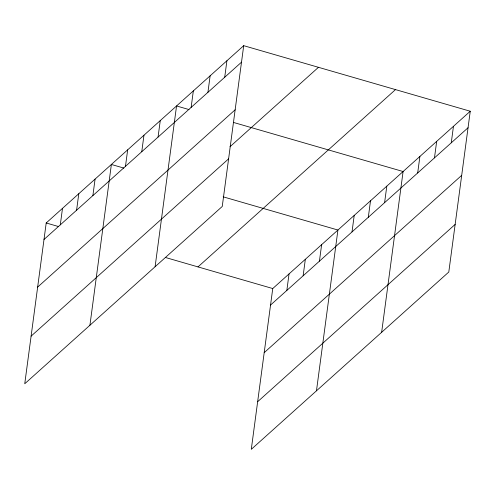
<?xml version="1.0" encoding="UTF-8"?>
<svg xmlns="http://www.w3.org/2000/svg" width="495" height="495" viewBox="0 0 495 495"><rect width="100%" height="100%" fill="white"/><g stroke="black" fill="none" stroke-linecap="round" stroke-linejoin="round"><path stroke-width="0.74" d="M243.707 45.676L46.202 222.979L24.75 383.761L222.249 206.458L243.707 45.676L470.25 111.239L448.798 272.021L251.293 449.324L272.751 288.542L470.25 111.239M60.297 224.854L62.494 208.352M76.589 210.227L78.792 193.724M92.881 195.599L95.083 179.097M89.923 325.246L111.381 164.47L123.837 168.077M125.47 166.345L127.673 149.843M141.762 151.718L143.965 135.215M158.06 137.09L160.262 120.588M155.102 266.737L176.554 105.961L189.016 109.562M191.138 107.39L193.341 90.888M207.925 92.317L210.128 75.815M224.711 77.251L226.914 60.749M286.84 290.423L289.043 273.914M303.132 275.795L305.335 259.287M319.43 261.162L321.632 244.66M316.472 390.815L337.924 230.033L223.171 196.824M352.013 231.908L354.216 215.405M368.311 217.28L370.514 200.778M384.603 202.653L386.805 186.151M381.645 332.306L403.097 171.524L233.72 122.506M417.687 172.959L419.89 156.451M434.474 157.886L436.677 141.384M451.261 142.814L453.463 126.312M43.999 239.481L241.504 62.178M37.651 287.094L235.15 109.791M229.965 146.761L318.464 67.314M31.105 336.148L228.603 158.846M197.988 266.91L395.493 89.607M270.548 305.05L468.047 127.747M264.194 352.657L461.693 175.354M257.647 401.711L455.153 224.408M46.202 222.979L58.664 226.586M165.398 257.474L272.751 288.542"/></g></svg>
